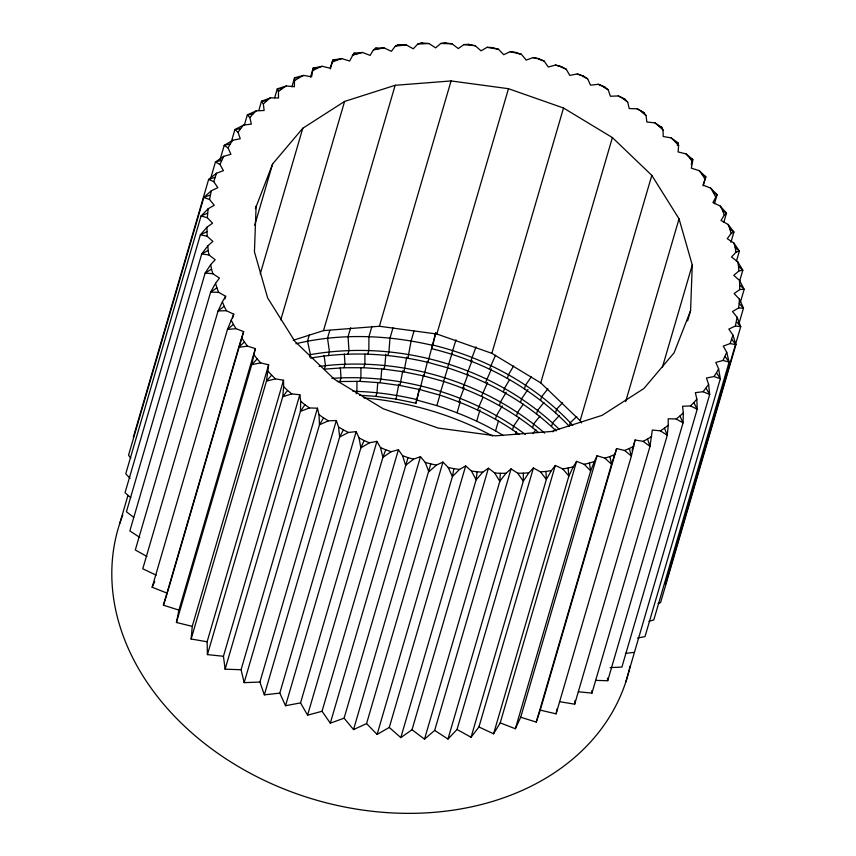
<?xml version="1.0" encoding="UTF-8"?>
<svg xmlns="http://www.w3.org/2000/svg" width="856" height="856" viewBox="0 0 856 856"><rect width="100%" height="100%" fill="white"/><g stroke="black" fill="none" stroke-linecap="round" stroke-linejoin="round"><path stroke-width="1.28" d="M356.963 381.295L356.909 391.331L356.192 393.771M360.954 367.663L360.89 377.71L359.82 381.359L337.35 381.551M364.934 354.031L364.87 364.078L363.8 367.727L343.941 367.738L324.403 369.139L325.473 365.491L324.071 355.529M528.869 472.769L523.348 473.197L523.284 481.211L447.966 739.049L434.677 730.414L511.064 468.895L517.741 473.229L523.284 481.211L528.869 472.769L533.416 467.975L540.468 471.87L546.363 479.435L471.057 737.251L457.029 729.494L447.966 739.049M225.128 669.189L223.437 656.274L207.419 654.605L282.726 396.767L291.778 393.91L299.825 394.744L300.681 401.239L300.445 411.351L225.128 669.189L241.082 669.724L244.153 682.639L259.914 682.05L336.301 420.521L328.383 420.82L319.47 424.801L244.153 682.639M610.114 667.616L621.905 667.081L697.212 409.243L690.46 405.915L682.564 406.268L683.345 412.752L683.045 422.864L607.728 680.713L595.776 680.392M133.643 517.313L126.421 511.76L201.738 253.922L207.826 245.843L212.887 241.403L207.131 236.256L206.97 227.193L212.556 223.181L207.323 217.713L201.064 215.969L125.757 473.807L130.091 478.344M207.323 217.713L208.158 208.768L214.225 205.226L209.538 199.469L203.824 197.447L128.518 455.285L130.85 458.153M256.115 206.093L254.425 251.792L267.65 297.942L294.903 341.394L334.3 379.187L383.188 408.751L438.208 428.064L495.635 435.811L551.532 431.478L602.11 415.342L643.905 388.506L674.079 352.811L690.578 310.675L692.269 264.975L679.043 218.826L651.801 175.373L612.393 137.581L563.515 108.017L508.485 88.703L451.069 80.946L395.162 85.29L344.594 101.425L302.789 128.261L272.615 163.956L255.377 208.65M665.412 584.52L740.718 326.682L737.155 317.298L732.479 311.541L738.546 307.989L739.21 303.57L739.37 299.054L734.138 293.587L739.723 289.574L744.185 289.285L740.44 302.115M739.723 289.574L739.563 280.511L733.817 275.365L738.878 270.924L742.815 270.207L737.733 261.786L731.516 257.014L736.01 252.178L739.381 251.065L733.881 243.051L727.247 238.674L731.142 233.474L733.924 232.008L728.049 224.422L721.041 220.474L724.304 214.963L726.466 213.187L720.281 206.05L712.952 202.572L717.082 194.729L710.63 188.085L703.043 185.099L705.826 176.785L699.181 170.644L691.38 168.172L692.804 159.484L686.009 153.877L678.07 151.94L678.615 145.584L678.091 142.973L671.222 137.912L663.197 136.511L663.047 130.069L661.816 127.362L654.915 122.857L646.869 122.023L646.023 115.528L644.108 112.778L637.239 108.83L629.235 108.562L627.683 102.078L625.083 99.328L618.31 95.947L610.403 96.236L608.177 89.816L604.892 87.119L598.291 84.295L590.533 85.151L587.644 78.827L583.696 76.248L577.308 73.969L569.764 75.392L566.233 69.218L561.654 66.789L555.533 65.045L548.268 67.014L544.116 61.044L538.927 58.807L533.138 57.598L526.205 60.102L521.465 54.367L515.697 52.377L510.283 51.681L503.735 54.688L498.449 49.252L492.136 47.54L487.15 47.326L481.04 50.836L475.24 45.721L468.425 44.341L463.92 44.587L458.281 48.557L452.022 43.817L444.735 42.8L440.744 43.474L435.64 47.872L428.963 43.538L421.27 42.928L417.835 43.998L413.277 48.792L406.236 44.897L398.179 44.715L395.333 46.149L391.374 51.307L384.023 47.883L375.656 48.161L373.43 49.916L370.102 55.405L362.495 52.462L353.87 53.243L349.612 61.033L341.801 58.615L332.984 59.899L330.063 68.17L322.113 66.287L313.157 68.106L310.535 77.083M505.95 473.293L500.343 473.325L499.808 481.329L424.501 739.167L412.036 729.729L488.423 468.211L494.682 472.951L499.808 481.329L505.95 473.293L511.064 468.895M377.764 382.707L376.961 392.711L375.891 396.36L359.606 395.237M381.744 369.075L380.941 379.08L379.871 382.728L359.82 381.359M385.821 354.202L384.922 365.459L383.852 369.107L363.8 367.727M207.419 654.605L207.12 641.775L191.145 639.004L192.247 626.346L268.634 364.827L260.695 362.89L251.75 364.645L176.432 622.483L192.247 626.346M191.145 639.004L266.451 381.166L268.634 364.827M283.657 386.698L282.726 396.767L287.541 390.432L283.657 386.698L283.507 380.246L275.482 378.855L266.451 381.166L271.598 375.131L268.078 371.183M291.917 86.766L294.55 77.778L303.58 75.424L311.605 76.762L313.157 68.106L317.373 68.245L322.113 66.287M303.58 75.424L299.129 77.736L294.55 77.778L294.378 86.724L286.332 85.953L277.28 88.864L274.658 97.841M559.931 701.727L574.686 704.188L575.061 700.401M574.686 704.188L650.004 446.351L652.315 430.033L660.372 430.814L667.263 435.265L591.956 693.103L578.399 691.798M668.258 425.207L667.263 435.265L664.491 428.171L668.258 425.207L668.183 418.766L676.187 418.98L683.045 422.864L679.964 416.016L683.345 412.752M482.784 472.18L477.124 471.806L476.129 479.788L400.811 737.626L389.277 727.461L465.664 465.932L471.453 471.046L476.129 479.788L482.784 472.18L488.423 468.211M375.891 396.36L395.975 399.121L415.941 403.23L419.451 388.57M576.762 416.594L570.342 422.596L569.283 426.245C532.336 387.64 483.587 361.35 431.863 348.724L432.526 343.78M209.538 199.469L211.346 190.738L217.852 187.667L213.765 181.675L208.639 179.418L133.322 437.255M658.103 603.469L660.597 602.549L735.914 344.711L732.939 335.092L728.841 329.089L735.347 326.029L737.155 317.298M398.789 384.312L395.975 399.121M402.769 370.68L399.955 385.489L379.871 382.728M406.75 357.048L403.946 371.857L383.852 369.107M459.544 469.43L453.883 468.671L452.407 476.589L377.1 734.427L366.571 723.598L442.959 462.08L448.244 467.515L452.407 476.589L459.544 469.43L465.664 465.932M176.432 622.483L178.925 610.114L255.313 348.595L247.523 346.124L238.717 347.354L163.41 605.192L178.925 610.114M254.061 354.801L257.175 358.942L251.75 364.645L255.313 348.595M471.057 737.251L478.932 726.979L493.58 733.806L500.204 722.892L515.365 728.734L520.694 717.253L536.252 722.068L540.243 710.116L556.079 713.861L557.128 708.928M556.079 713.861L631.386 456.023L635.088 440.005L643.124 441.343L650.004 446.351L647.575 439.032L651.694 436.378M415.941 403.23L419.579 388.581M423.56 374.949L419.922 389.608L399.955 385.489M427.54 361.328L423.902 375.977L403.946 371.857M435.725 332.834L427.882 362.345C389.566 353.314 349.451 351.228 310.61 358.097M431.863 348.724L435.79 332.845M436.41 465.086L430.782 463.931L353.539 729.59L344.101 718.195L420.489 456.665L425.229 462.401L428.845 471.752L436.41 465.086L442.959 462.08M213.765 181.675L216.547 173.212L223.437 170.665L219.96 164.47L215.445 162.019L210.576 178.701M648.987 621.296L653.791 619.947L729.098 362.109L726.733 352.298L723.267 346.102L730.157 343.556L732.939 335.092M220.088 159.494L224.219 145.381L232.736 140.234L240.247 138.758L238.086 132.327L234.865 129.631L243.607 125.04L251.343 124.12L249.866 117.636L247.331 114.886L256.233 110.852L264.13 110.499L263.348 104.015L261.508 101.265L270.507 97.787L278.51 98.001L278.435 91.56L277.28 88.864L282.213 88.596L286.332 85.953M119.754 523.465L127.951 495.421M231.495 141.176L234.865 129.631L240.632 128.561L243.607 125.04M244.335 125.147L247.331 114.886L252.852 114.105L256.233 110.852M258.887 110.242L261.508 101.265L266.74 100.751L270.507 97.787M224.914 298.851L225.663 296.294L218.644 292.345L210.63 292.121L135.312 549.959L146.943 556.496M254.703 225.289L272.615 163.956M163.41 605.192L167.262 593.197L152.154 587.248L227.471 329.41L233.742 314.195L226.412 310.717L218.077 310.953L142.77 568.791L156.231 575.178M232.618 318.036L233.742 314.195M260.245 273.92L302.789 128.261M167.637 591.913L243.65 331.668L236.063 328.683L227.471 329.41L233.378 324.392L231.131 319.984M330.363 68.887L332.984 59.899L336.815 60.209L341.801 58.615M280.779 319.909L344.594 101.425M207.12 641.775L283.507 380.246M309.69 357.07L310.407 354.63L307.518 341.105L309.369 334.771M223.437 656.274L299.825 394.744M293.169 340.292L323.515 330.609L395.162 85.29M328.383 355.507L329.453 351.859L327.527 338.163L329.763 330.534M241.082 669.724L317.469 408.205L309.455 407.938L300.445 411.351L304.907 404.728L300.681 401.239M339.95 381.369L341.02 377.721L340.346 367.684M343.941 367.738L345 364.089L344.326 354.063M347.921 354.106L348.981 350.457L348.05 336.675L350.671 327.73M338.527 426.951L339.65 437.009L348.413 432.473L356.171 431.606L279.784 693.135L264.344 694.847L339.65 437.009L343.352 429.873L338.527 426.951L336.301 420.521M367.78 354.095L368.85 350.446L368.936 336.643L371.932 326.393M323.515 330.609L379.411 326.264L451.069 80.946M359.06 437.94L360.847 447.881L369.396 442.798L376.929 441.375L300.542 702.894L285.54 705.718L360.847 447.881L364.121 440.53L359.06 437.94L356.171 431.606M387.832 355.475L388.902 351.827L390.004 338.067L393.011 327.805M413.994 331.122L411.115 340.945L407.927 358.236M380.471 447.549L382.889 457.35L391.16 451.722L398.425 449.753L322.038 711.272L307.582 715.188L382.889 457.35L385.735 449.807L380.471 447.549L376.929 441.375M379.411 326.264L436.838 334.011L508.485 88.703M344.101 718.195L330.309 723.16L408.012 457.628L402.577 455.724L398.425 449.753M518.971 434.302C494.907 416.979 467.761 404.225 439.61 395.065L443.686 381.851M538.595 432.59C510.786 409.371 477.98 392.562 443.59 381.434L447.667 368.219M556.143 430.943C525.627 401.667 487.695 380.727 447.57 367.802L452.032 353.389M451.551 354.181L456.013 339.768M503.424 435.565C482.645 422.757 460.004 413.202 436.838 405.605L439.791 395.483M458.859 401.86L464.113 387.736M462.839 388.228L468.093 374.115M466.82 374.596L472.073 360.483M470.8 360.965L476.054 346.851M457.072 412.71L460.389 401.357M581.545 422.918L580.143 420.692L540.746 382.889L491.858 353.335L563.515 108.017M477.52 409.928L482.998 397.291M481.5 396.307L487.535 382.536M485.48 382.675L491.515 368.904M489.471 369.043L495.496 355.283M476.696 421.131L480.002 409.831M495.464 419.237L496.534 415.588L502.226 405.862M499.444 405.605L500.514 401.956L506.206 392.23M503.424 391.973L504.494 388.324L509.555 379.69M507.405 378.352L508.475 374.703L513.536 366.058M512.541 429.691L513.611 426.042L519.303 417.792M516.521 416.059L517.591 412.41L523.284 404.16M520.501 402.438L521.572 398.789L527.97 389.501M524.482 388.806L525.552 385.157L531.244 376.908M540.746 382.889L612.393 137.581M532.603 427.593L533.673 423.945L539.954 416.123M536.584 413.962L537.654 410.313L543.935 402.491M540.564 400.33L541.634 396.681L547.915 388.859M457.029 729.494L533.416 467.975M551.564 426.47L552.623 422.821L559.45 415.47M555.544 412.849L556.603 409.2L562.585 402.759M478.932 726.979L555.319 465.461L562.681 468.885L568.887 475.99L493.58 733.806M580.143 420.692L651.801 175.373M500.204 722.892L576.591 461.363L584.209 464.305L590.672 470.896L515.365 728.734M677.342 145.541L678.091 142.973L675.106 141.636L671.222 137.912M520.694 717.253L597.081 455.734L604.903 458.153L611.558 464.23L536.252 722.068M691.306 164.62L692.804 159.484L689.519 157.825L686.009 153.877M625.683 401.528L679.043 218.826M540.243 710.116L616.63 448.587L624.58 450.481L631.386 456.023L629.321 448.512L633.772 446.201M703.204 185.763L705.826 176.785L702.295 174.785L699.181 170.644M632.092 450.267L635.088 440.005M662.416 367.192L692.269 264.975M714.46 203.707L717.082 194.729L713.326 192.375L710.63 188.085M687.593 320.893L690.578 310.675M723.844 222.164L726.466 213.187L722.528 210.458L720.281 206.05M730.928 242.269L733.924 232.008L729.836 228.916L728.049 224.422M736.385 261.326L739.381 251.065L735.186 247.598L733.881 243.051M739.434 281.752L742.815 270.207L738.546 266.366L737.733 261.786M625.757 682.093L709.678 394.498L708.618 384.44L706.457 378.01L713.968 376.533L720.335 378.748L645.017 636.586L637.549 638.062M738.985 323.557L743.479 308.16L739.37 299.054M495.57 430.814L498.481 420.842M515.708 434.27L516.436 431.799M241.713 337.703L238.717 347.354L244.409 341.983L241.713 337.703L243.65 331.668M614.629 454.6L611.558 464.23L609.889 456.558L614.629 454.6L616.63 448.587M219.96 164.47L223.684 156.338L230.917 154.315L228.092 147.981L224.219 145.381L230.189 144.001L232.736 140.234M718.612 368.786L716.515 372.767L720.335 378.748L718.612 368.786L715.787 362.452L723.01 360.43L726.733 352.298M594.406 461.502L590.672 470.896L589.42 463.085L594.406 461.502L597.081 455.734M152.154 587.248L154.754 581.481M222.389 301.804L218.077 310.953L224.176 306.298L222.389 301.804L225.663 296.294M573.263 466.852L568.887 475.99L568.063 468.061L573.263 466.852L576.591 461.363M228.092 147.981L230.189 144.001M215.562 283.293L210.63 292.121L216.868 287.841L215.562 283.293L219.457 278.093L212.823 273.717L205.162 273.064L129.855 530.902L139.763 537.44M551.36 470.618L546.363 479.435L545.978 471.442L551.36 470.618L555.319 465.461M319.01 414.689L323.557 417.91L319.47 424.801L319.01 414.689L317.469 408.205M210.694 264.59L205.162 273.064L211.518 269.169L210.694 264.59L215.188 259.753L208.971 254.97L201.738 253.922L208.147 250.401L207.826 245.843M238.086 132.327L240.632 128.561M696.827 399.131L693.852 402.662L697.212 409.243L696.827 399.131L695.361 392.647L703.086 391.727L708.618 384.44M713.968 376.533L716.515 372.767M533.138 57.598L538.927 58.807M532.839 433.66L535.974 429.744M249.866 117.636L252.852 114.105M206.97 227.193L200.368 234.844L125.051 492.682L130.775 497.807M552.912 431.852L555.469 429.102M208.158 208.768L201.064 215.969L207.494 213.198M263.348 104.015L266.74 100.751M690.46 405.915L693.852 402.662M211.346 190.738L203.824 197.447L210.202 195.04M424.501 739.167L434.677 730.414M278.435 91.56L282.213 88.596M216.547 173.212L208.639 179.418L214.91 177.374M676.187 418.98L679.964 416.016M420.489 456.665L413.566 459.169L405.616 465.322L402.577 455.724M400.811 737.626L412.036 729.729M223.684 156.338L215.445 162.019L221.586 160.307M294.999 80.389L299.129 77.736M660.372 430.814L664.491 428.171M377.1 734.427L389.277 727.461M312.932 70.567L317.373 68.245M643.124 441.343L647.575 439.032M206.81 231.698L200.368 234.844L207.131 236.256M353.539 729.59L366.571 723.598M332.075 62.167L336.815 60.209M624.58 450.481L629.321 448.512M352.287 55.266L362.495 52.462M604.903 458.153L609.889 456.558M555.533 65.045L561.654 66.789M373.43 49.916L384.023 47.883M584.209 464.305L589.42 463.085M295.909 343.727C340.549 333.07 387.575 334.878 432.098 345.246M395.333 46.149L406.236 44.897M562.681 468.885L568.063 468.061M310.407 354.63C398.65 339.244 494.361 366.582 559.043 429.081M319.117 366.411C399.067 356.053 483.48 380.342 544.651 433.115M625.383 653.406L634.371 652.336M417.835 43.998L428.963 43.538M540.468 471.87L545.978 471.442M331.903 378.373C400.244 373.687 470.329 393.621 525.402 434.495M440.744 43.474L452.022 43.817M517.741 473.229L523.348 473.197M352.94 391.331C374.521 391.631 395.986 394.776 417.011 399.581M577.308 73.969L583.696 76.248M738.546 307.989L743.479 308.16L739.21 303.57M463.92 44.587L475.24 45.721M494.682 472.951L500.343 473.325M735.347 326.029L740.718 326.682L736.502 321.728M353.87 53.243L357.284 53.682M487.15 47.326L498.449 49.252M471.453 471.046L477.124 471.806M598.291 84.295L604.892 87.119M375.656 48.161L378.641 48.706M730.157 343.556L735.914 344.711L731.784 339.393M510.283 51.681L521.465 54.367M448.244 467.515L453.883 468.671M398.179 44.715L400.715 45.325M618.31 95.947L625.083 99.328M723.01 360.43L729.098 362.109L725.107 356.46M432.933 345.075C485.801 358.054 535.856 385.136 572.825 425.443M427.882 362.345L447.57 367.802M423.902 375.977L443.59 381.434M419.922 389.608L439.61 395.065M416.155 399.88L436.838 405.605M408.012 457.628L413.566 459.169M425.229 462.401L430.782 463.931M421.27 42.928L423.346 43.57M637.239 108.83L644.108 112.778M538.692 59.139L544.116 61.044M436.838 334.011L491.858 353.335M385.735 449.807L391.16 451.722M654.915 122.857L659.152 126.335L661.816 127.362M444.735 42.8L446.361 43.442M703.086 391.727L709.678 394.498L706.072 388.207M560.969 66.961L566.233 69.218M364.121 440.53L369.396 442.798M582.572 76.227L587.644 78.827M343.352 429.873L348.413 432.473M468.425 44.341L469.58 44.961M603.352 86.895L608.177 89.816M323.557 417.91L328.383 420.82M623.136 98.857L627.683 102.078M304.907 404.728L309.455 407.938M492.136 47.54L492.821 48.097M641.786 112.04L646.023 115.528M287.541 390.432L291.778 393.91M659.152 126.335L663.047 130.069M271.598 375.131L275.482 378.855M739.894 285.069L744.185 289.285L739.563 280.511M675.106 141.636L678.615 145.584M257.175 358.942L260.695 362.89M689.519 157.825L692.632 161.955M244.409 341.983L247.523 346.124M322.038 711.272L330.309 723.16M702.295 174.785L704.98 179.065M233.378 324.392L236.063 328.683M300.542 702.894L307.582 715.188M713.326 192.375L715.562 196.784M224.176 306.298L226.412 310.717M279.784 693.135L285.54 705.718M722.528 210.458L724.304 214.963M216.868 287.841L218.644 292.345M259.914 682.05L264.344 694.847M729.836 228.916L731.142 233.474M211.518 269.169L212.823 273.717M735.186 247.598L736.01 252.178M208.147 250.401L208.971 254.97M607.418 678.123L607.728 680.713M738.546 266.366L738.878 270.924M591.924 690.546L591.956 693.103M630.102 666.043A265.178 205.237 16.3 0 1 313.531 799.29A265.178 205.237 16.3 0 1 122.783 515.034M363.907 397.944A259.357 200.732 16.3 0 1 492.628 436.068"/></g></svg>
